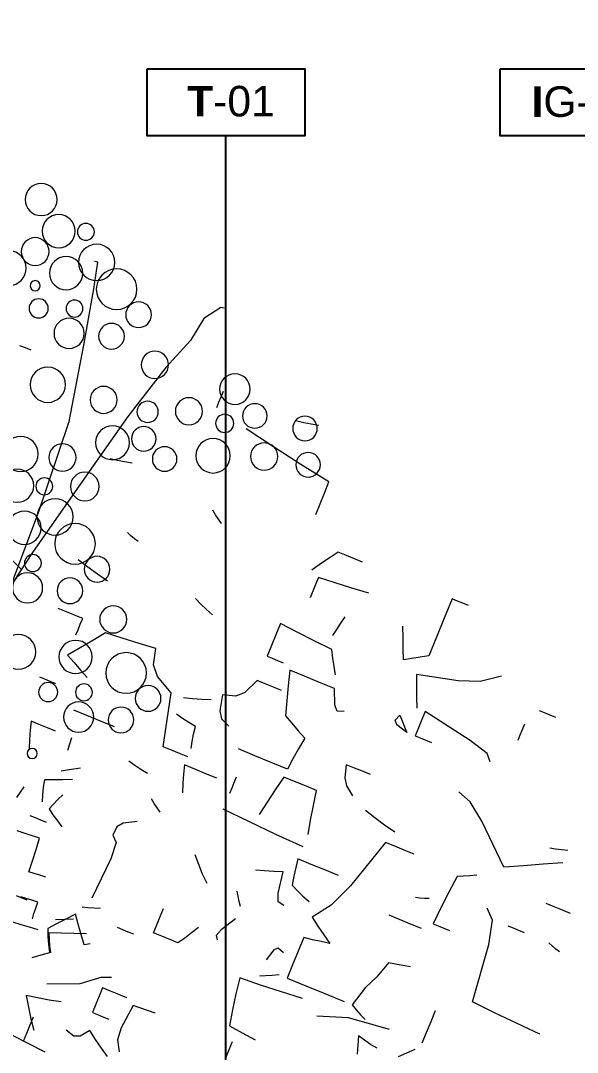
# Model space of a CAD drawing. Header units: metres. Extents: x -325 to 301, y -147 to 149.
# Drawn here: x 18.899 to 19.583, y 56.846 to 58.113 of the extents above; entities that cross this region are included whole.
import ezdxf

# ---------------------------------------------------------------- set-up
doc = ezdxf.new("R2010")
doc.units = ezdxf.units.M
doc.layers.add('-AUX_RIM', color=2, linetype='Continuous', plot=False)
doc.layers.add('0-TX-1_25', color=7, linetype='Continuous', true_color=0x3f4f7f)
for name, color, linetype, lineweight in [('05-VEG-gris 50%', 253, 'Continuous', 18), ('05-VEG-sec plano 2_', 251, 'Continuous', 18), ('1-CM', 7, 'Continuous', 0)]:
    doc.layers.add(name, color=color, linetype=linetype, lineweight=lineweight)
for name, color, linetype in [('10-DET_TERRENY_compactat', 252, 'Continuous'), ('A-KEYPLAN_HATCH', 7, 'Continuous'), ('A_TEXT_2', 7, 'Continuous')]:
    doc.layers.add(name, color=color, linetype=linetype)
doc.styles.get("Standard").update_dxf_attribs({"font": 'arial.ttf'})

# ---------------------------------------------------------------- blocks, each defined once
blk = doc.blocks.new('arbusto')
at = {"color": 0}
for p, q in [((84.9598, 110.0241), (84.9602, 110.0311)), ((85.0581, 110.0264), (85.05, 110.0256)), ((85.0665, 110.0276), (85.0581, 110.0264)), ((85.0753, 110.029), (85.0665, 110.0276)), ((84.959, 110.0111), (84.9593, 110.0174)), ((84.9593, 110.0174), (84.9598, 110.0241)), ((84.7312, 110.0051), (84.7245, 110.0055)), ((84.7381, 110.0047), (84.7312, 110.0051)), ((85.0341, 109.9895), (84.9983, 109.9987)), ((85.0703, 109.9805), (85.0341, 109.9895)), ((85.1068, 109.972), (85.0703, 109.9805)), ((85.106, 109.9583), (85.1068, 109.972)), ((85.1052, 109.9451), (85.106, 109.9583)), ((85.1044, 109.9321), (85.1052, 109.9451)), ((84.8882, 109.9203), (84.8794, 109.9189)), ((84.8711, 109.9176), (84.863, 109.9168)), ((84.8794, 109.9189), (84.8711, 109.9176)), ((84.9969, 109.8949), (84.9921, 109.8989)), ((85.1425, 109.8997), (85.1349, 109.8901)), ((85.1524, 109.8991), (85.1425, 109.8997)), ((85.1624, 109.8984), (85.1524, 109.8991)), ((85.1724, 109.8978), (85.1624, 109.8984)), ((85.0017, 109.8913), (84.9969, 109.8949)), ((85.0065, 109.888), (85.0017, 109.8913)), ((85.1349, 109.8901), (85.1276, 109.8805)), ((85.2822, 109.8911), (85.2807, 109.8674)), ((85.2885, 109.8907), (85.2822, 109.8911)), ((85.2952, 109.8903), (85.2885, 109.8907)), ((85.3022, 109.8899), (85.2952, 109.8903)), ((85.1276, 109.8805), (85.1207, 109.8709)), ((85.1303, 109.8653), (85.1298, 109.8567)), ((85.1504, 109.8654), (85.1303, 109.8653)), ((85.1704, 109.8659), (85.1504, 109.8654)), ((85.1905, 109.8667), (85.1704, 109.8659)), ((85.2807, 109.8674), (85.2793, 109.8442)), ((85.1298, 109.8567), (85.1293, 109.8484)), ((84.9135, 109.8416), (84.9086, 109.8439)), ((84.9184, 109.8396), (84.9135, 109.8416)), ((84.9233, 109.838), (84.9184, 109.8396)), ((85.1293, 109.8484), (85.1288, 109.8404)), ((85.2435, 109.8314), (85.2392, 109.8436)), ((85.2793, 109.8442), (85.2779, 109.8212)), ((85.1734, 109.8326), (85.1709, 109.8241)), ((85.2477, 109.8194), (85.2435, 109.8314)), ((85.1687, 109.8159), (85.1669, 109.808)), ((85.1709, 109.8241), (85.1687, 109.8159)), ((85.252, 109.8078), (85.2477, 109.8194)), ((85.2689, 109.8168), (85.2604, 109.8123)), ((85.2779, 109.8212), (85.2689, 109.8168)), ((85.3634, 109.826), (85.3425, 109.8126)), ((85.2604, 109.8123), (85.252, 109.8078)), ((85.3187, 109.805), (85.2714, 109.7966)), ((85.3425, 109.8126), (85.3187, 109.805)), ((84.8784, 109.792), (84.8656, 109.7965)), ((84.8914, 109.7879), (84.8784, 109.792)), ((85.0138, 109.7937), (85.006, 109.7978)), ((85.0218, 109.7899), (85.0138, 109.7937)), ((85.1064, 109.8017), (85.1055, 109.788)), ((85.1275, 109.7984), (85.1064, 109.8017)), ((85.1491, 109.7954), (85.1275, 109.7984)), ((85.171, 109.7927), (85.1491, 109.7954)), ((85.1754, 109.7837), (85.171, 109.7927)), ((85.2714, 109.7966), (85.2756, 109.7843)), ((85.4233, 109.8023), (85.417, 109.8026)), ((85.43, 109.8018), (85.4233, 109.8023)), ((85.437, 109.8014), (85.43, 109.8018)), ((84.9049, 109.784), (84.8914, 109.7879)), ((85.0303, 109.7863), (85.0218, 109.7899)), ((85.1055, 109.788), (85.1047, 109.7748)), ((85.1799, 109.7752), (85.1754, 109.7837)), ((85.2756, 109.7843), (85.2799, 109.7723)), ((85.4054, 109.7763), (85.4058, 109.7833)), ((84.8086, 109.7649), (84.7904, 109.7741)), ((85.1047, 109.7748), (85.1039, 109.7618)), ((85.1844, 109.7668), (85.1799, 109.7752)), ((85.2799, 109.7723), (85.2842, 109.7607)), ((85.4046, 109.7633), (85.405, 109.7696)), ((85.405, 109.7696), (85.4054, 109.7763)), ((85.1039, 109.7618), (85.1102, 109.7614)), ((85.1102, 109.7614), (85.1169, 109.761)), ((85.1169, 109.761), (85.1239, 109.7605)), ((85.2942, 109.7601), (85.2936, 109.7501)), ((85.3534, 109.7455), (85.2942, 109.7601)), ((85.1336, 109.7549), (85.1375, 109.7377)), ((85.1516, 109.7538), (85.1336, 109.7549)), ((85.1698, 109.7527), (85.1516, 109.7538)), ((85.1885, 109.7516), (85.1698, 109.7527)), ((85.1948, 109.7337), (85.1885, 109.7516)), ((85.2651, 109.7396), (85.2683, 109.7467)), ((85.2683, 109.7467), (85.273, 109.7414)), ((85.2936, 109.7501), (85.293, 109.7401)), ((85.3763, 109.7376), (85.3534, 109.7455)), ((84.8719, 109.736), (84.8619, 109.7366)), ((84.8819, 109.7353), (84.8719, 109.736)), ((84.8919, 109.7347), (84.8819, 109.7353)), ((84.8914, 109.7278), (84.8919, 109.7347)), ((85.1375, 109.7377), (85.1415, 109.7207)), ((85.1996, 109.7282), (85.1948, 109.7337)), ((85.2687, 109.7355), (85.2651, 109.7396)), ((85.2824, 109.7308), (85.2687, 109.7355)), ((85.273, 109.7414), (85.2777, 109.7361)), ((85.2777, 109.7361), (85.2824, 109.7308)), ((85.293, 109.7401), (85.2923, 109.7302)), ((85.3825, 109.7296), (85.3763, 109.7376)), ((84.8906, 109.7148), (84.891, 109.721)), ((84.891, 109.721), (84.8914, 109.7278)), ((84.9215, 109.7279), (84.9107, 109.7148)), ((84.9416, 109.728), (84.9215, 109.7279)), ((84.9616, 109.7285), (84.9416, 109.728)), ((84.9817, 109.7292), (84.9616, 109.7285)), ((84.9852, 109.7108), (84.9817, 109.7292)), ((85.1021, 109.7318), (85.0932, 109.7146)), ((85.1121, 109.7312), (85.1021, 109.7318)), ((85.1221, 109.7306), (85.1121, 109.7312)), ((85.132, 109.73), (85.1221, 109.7306)), ((85.2072, 109.7304), (85.1996, 109.7282)), ((85.2923, 109.7302), (85.2986, 109.7298)), ((85.2986, 109.7298), (85.3054, 109.7294)), ((85.3054, 109.7294), (85.3123, 109.7289)), ((84.9107, 109.7148), (84.8999, 109.7022)), ((84.9936, 109.6999), (84.9852, 109.7108)), ((85.0932, 109.7146), (85.085, 109.7073)), ((85.1415, 109.7207), (85.1455, 109.7041)), ((84.8999, 109.7022), (84.8891, 109.6898)), ((85.0142, 109.6871), (84.9936, 109.6999)), ((85.085, 109.7073), (85.0703, 109.7037)), ((85.0703, 109.7037), (85.0733, 109.6857)), ((85.1455, 109.7041), (85.1551, 109.6985)), ((85.1551, 109.6985), (85.1648, 109.6929)), ((84.8891, 109.6898), (84.8988, 109.6842)), ((85.0179, 109.6669), (85.0142, 109.6871)), ((85.0393, 109.6886), (85.0292, 109.6862)), ((85.0495, 109.6913), (85.0393, 109.6886)), ((85.0597, 109.6944), (85.0495, 109.6913)), ((85.0733, 109.6857), (85.078, 109.6776)), ((85.1648, 109.6929), (85.1745, 109.6873)), ((85.1745, 109.6873), (85.1717, 109.6737)), ((85.3757, 109.6794), (85.3598, 109.6859)), ((84.8988, 109.6842), (84.9085, 109.6786)), ((84.9085, 109.6786), (84.9181, 109.673)), ((85.078, 109.6776), (85.0884, 109.6726)), ((85.2288, 109.6739), (85.232, 109.6593)), ((85.2388, 109.6733), (85.2288, 109.6739)), ((85.3954, 109.6626), (85.3757, 109.6794)), ((85.0217, 109.6466), (85.0179, 109.6669)), ((85.0358, 109.6638), (85.0279, 109.6663)), ((85.044, 109.6616), (85.0358, 109.6638)), ((85.1717, 109.6737), (85.1691, 109.6606)), ((85.2487, 109.6727), (85.2388, 109.6733)), ((85.2587, 109.6721), (85.2487, 109.6727)), ((85.4359, 109.6211), (85.3954, 109.6626)), ((85.4986, 109.6624), (85.4915, 109.6608)), ((84.8733, 109.6557), (84.867, 109.6561)), ((84.88, 109.6553), (84.8733, 109.6557)), ((84.887, 109.6549), (84.88, 109.6553)), ((85.0526, 109.6597), (85.044, 109.6616)), ((85.0533, 109.651), (85.0526, 109.6597)), ((85.0546, 109.6426), (85.0533, 109.651)), ((85.1271, 109.6501), (85.1072, 109.6514)), ((85.1691, 109.6606), (85.1671, 109.6477)), ((85.232, 109.6593), (85.2367, 109.6512)), ((85.2367, 109.6512), (85.2469, 109.6428)), ((85.4847, 109.6595), (85.4783, 109.6586)), ((85.4915, 109.6608), (85.4847, 109.6595)), ((85.0255, 109.6263), (85.0217, 109.6466)), ((85.056, 109.6345), (85.0546, 109.6426)), ((85.1471, 109.6489), (85.1271, 109.6501)), ((85.1671, 109.6477), (85.1471, 109.6489)), ((85.4977, 109.6474), (85.4771, 109.6387)), ((84.9319, 109.6321), (84.9157, 109.6331)), ((84.9487, 109.631), (84.9319, 109.6321)), ((84.9656, 109.63), (84.9487, 109.631)), ((85.1664, 109.6377), (85.1617, 109.621)), ((85.1795, 109.6369), (85.1664, 109.6377)), ((85.1927, 109.6361), (85.1795, 109.6369)), ((85.2064, 109.6352), (85.1927, 109.6361)), ((85.2084, 109.6181), (85.2064, 109.6352)), ((85.279, 109.6271), (85.2663, 109.6316)), ((85.2921, 109.623), (85.279, 109.6271)), ((85.4565, 109.6299), (85.4359, 109.6211)), ((85.4771, 109.6387), (85.4565, 109.6299)), ((85.0355, 109.6257), (85.0255, 109.6263)), ((85.0454, 109.6251), (85.0355, 109.6257)), ((85.0554, 109.6245), (85.0454, 109.6251)), ((85.1149, 109.6139), (85.1153, 109.6208)), ((85.1617, 109.621), (85.1574, 109.6045)), ((85.2106, 109.6012), (85.2084, 109.6181)), ((85.3056, 109.6191), (85.2921, 109.623)), ((84.8739, 109.6056), (84.8763, 109.5954)), ((84.8839, 109.605), (84.8739, 109.6056)), ((84.8939, 109.6044), (84.8839, 109.605)), ((84.9039, 109.6037), (84.8939, 109.6044)), ((85.0548, 109.6145), (85.0572, 109.6043)), ((85.0678, 109.6137), (85.0548, 109.6145)), ((85.0572, 109.6043), (85.0599, 109.5942)), ((85.0811, 109.6129), (85.0678, 109.6137)), ((85.0947, 109.6121), (85.0811, 109.6129)), ((85.1141, 109.6008), (85.1145, 109.6071)), ((85.1145, 109.6071), (85.1149, 109.6139)), ((85.1574, 109.6045), (85.1534, 109.5884)), ((85.2997, 109.6045), (85.2776, 109.545)), ((85.3109, 109.6038), (85.2997, 109.6045)), ((85.3226, 109.6031), (85.3109, 109.6038)), ((84.8763, 109.5954), (84.879, 109.5852)), ((85.0016, 109.5958), (84.9937, 109.5982)), ((85.0097, 109.5935), (85.0016, 109.5958)), ((85.0183, 109.5917), (85.0097, 109.5935)), ((85.0599, 109.5942), (85.0629, 109.5839)), ((85.2133, 109.5847), (85.2106, 109.6012)), ((85.3346, 109.6023), (85.3226, 109.6031)), ((85.3892, 109.594), (85.386, 109.5741)), ((85.3956, 109.5966), (85.3892, 109.594)), ((85.4026, 109.5994), (85.3956, 109.5966)), ((85.4098, 109.6027), (85.4026, 109.5994)), ((85.5046, 109.5969), (85.4946, 109.5975)), ((85.5146, 109.5963), (85.5046, 109.5969)), ((85.5245, 109.5957), (85.5146, 109.5963)), ((84.879, 109.5852), (84.8821, 109.575)), ((85.1457, 109.5769), (85.1129, 109.5809)), ((85.1788, 109.5731), (85.1457, 109.5769)), ((85.2124, 109.5698), (85.1788, 109.5731)), ((85.386, 109.5741), (85.383, 109.5543)), ((85.4431, 109.56), (85.4329, 109.5712)), ((85.0365, 109.5618), (85.0318, 109.5658)), ((85.0413, 109.5583), (85.0365, 109.5618)), ((85.0461, 109.5549), (85.0413, 109.5583)), ((85.3569, 109.5572), (85.3518, 109.5562)), ((85.362, 109.5586), (85.3569, 109.5572)), ((85.3671, 109.5603), (85.362, 109.5586)), ((85.4479, 109.5325), (85.4431, 109.56)), ((85.4685, 109.559), (85.4622, 109.5594)), ((85.4752, 109.5586), (85.4685, 109.559)), ((85.4822, 109.5582), (85.4752, 109.5586)), ((85.2277, 109.5538), (85.2114, 109.5548)), ((85.2114, 109.5548), (85.2121, 109.5447)), ((85.2444, 109.5528), (85.2277, 109.5538)), ((85.2613, 109.5517), (85.2444, 109.5528)), ((85.2776, 109.545), (85.2642, 109.5172)), ((85.383, 109.5543), (85.3805, 109.5344)), ((85.517, 109.5541), (85.5121, 109.5564)), ((85.5219, 109.552), (85.517, 109.5541)), ((85.5268, 109.5504), (85.5219, 109.552)), ((85.0249, 109.5362), (85.0104, 109.5295)), ((85.2002, 109.5354), (85.19, 109.5324)), ((85.2026, 109.5106), (85.2002, 109.5354)), ((85.2121, 109.5447), (85.2132, 109.5346)), ((85.2132, 109.5346), (85.2146, 109.5245)), ((85.3805, 109.5344), (85.3868, 109.534)), ((85.3868, 109.534), (85.3935, 109.5336)), ((85.3935, 109.5336), (85.4005, 109.5332)), ((85.8406, 109.5211), (85.8415, 109.5361)), ((85.0049, 109.5233), (85.0035, 109.5125)), ((85.0104, 109.5295), (85.0049, 109.5233)), ((85.1067, 109.5124), (85.0992, 109.5216)), ((85.1798, 109.5297), (85.1697, 109.5273)), ((85.19, 109.5324), (85.1798, 109.5297)), ((85.2146, 109.5245), (85.2224, 109.5203)), ((85.343, 109.5267), (85.33, 109.5275)), ((85.3562, 109.5259), (85.343, 109.5267)), ((85.3699, 109.525), (85.3562, 109.5259)), ((85.4514, 109.4649), (85.4479, 109.5325)), ((85.0035, 109.5125), (85.0099, 109.5059)), ((85.1144, 109.5037), (85.1067, 109.5124)), ((85.2059, 109.5013), (85.2026, 109.5106)), ((85.2224, 109.5203), (85.2304, 109.5166)), ((85.2304, 109.5166), (85.2389, 109.513)), ((85.2642, 109.5172), (85.248, 109.4974)), ((84.914, 109.5029), (84.9077, 109.5033)), ((84.9207, 109.5025), (84.914, 109.5029)), ((84.9277, 109.5021), (84.9207, 109.5025)), ((85.0099, 109.5059), (85.01, 109.4865)), ((85.1226, 109.4951), (85.1144, 109.5037)), ((85.2131, 109.4996), (85.2059, 109.5013)), ((85.8455, 109.4988), (85.839, 109.4962)), ((85.8524, 109.5017), (85.8455, 109.4988)), ((85.8596, 109.5049), (85.8524, 109.5017)), ((85.01, 109.4865), (85.0038, 109.4373)), ((85.1606, 109.4928), (85.1579, 109.498)), ((85.1635, 109.4876), (85.1606, 109.4928)), ((85.1669, 109.4824), (85.1635, 109.4876)), ((85.248, 109.4974), (85.2575, 109.4899)), ((85.2575, 109.4899), (85.2671, 109.4825)), ((85.8435, 109.4872), (85.8333, 109.4846)), ((85.8537, 109.4903), (85.8435, 109.4872)), ((85.2767, 109.4756), (85.2666, 109.4743)), ((85.2671, 109.4825), (85.2767, 109.4756)), ((85.3469, 109.4763), (85.3394, 109.4568)), ((85.355, 109.4771), (85.3469, 109.4763)), ((85.3633, 109.4784), (85.355, 109.4771)), ((85.3721, 109.4798), (85.3633, 109.4784)), ((85.8333, 109.4846), (85.8231, 109.4821)), ((85.8231, 109.4821), (85.8239, 109.4734)), ((85.166, 109.4674), (85.1546, 109.4503)), ((85.2465, 109.4725), (85.2454, 109.4556)), ((85.2565, 109.4732), (85.2465, 109.4725)), ((85.2666, 109.4743), (85.2565, 109.4732)), ((85.4792, 109.4612), (85.4514, 109.4649)), ((85.8023, 109.4684), (85.7971, 109.4546)), ((85.8239, 109.4734), (85.8251, 109.465)), ((85.8251, 109.465), (85.8266, 109.4569)), ((85.8433, 109.4639), (85.8397, 109.4574)), ((85.8475, 109.4706), (85.8433, 109.4639)), ((85.0843, 109.4424), (85.0849, 109.4524)), ((85.2229, 109.4517), (85.2188, 109.448)), ((85.23, 109.4485), (85.2229, 109.4517)), ((85.2454, 109.4556), (85.2444, 109.4388)), ((85.3394, 109.4568), (85.331, 109.4406)), ((85.5073, 109.4578), (85.4792, 109.4612)), ((85.5359, 109.4547), (85.5073, 109.4578)), ((85.8397, 109.4574), (85.8363, 109.4513)), ((85.8363, 109.4513), (85.8422, 109.4459)), ((85.0837, 109.4324), (85.0843, 109.4424)), ((85.1295, 109.4446), (85.124, 109.4362)), ((85.1546, 109.4503), (85.1515, 109.4427)), ((85.1515, 109.4427), (85.1542, 109.4381)), ((85.2188, 109.448), (85.2141, 109.4344)), ((85.331, 109.4406), (85.3232, 109.4177)), ((85.4141, 109.4284), (85.4149, 109.4421)), ((85.8422, 109.4459), (85.8487, 109.4405)), ((85.8487, 109.4405), (85.8553, 109.4351)), ((85.0831, 109.4224), (85.0837, 109.4324)), ((85.1185, 109.4283), (85.113, 109.4206)), ((85.124, 109.4362), (85.1185, 109.4283)), ((85.2444, 109.4388), (85.2434, 109.4226)), ((85.4133, 109.4152), (85.4141, 109.4284)), ((85.0931, 109.4218), (85.0831, 109.4224)), ((85.103, 109.4212), (85.0931, 109.4218)), ((85.113, 109.4206), (85.103, 109.4212)), ((85.2193, 109.4171), (85.2128, 109.4144)), ((85.2262, 109.4199), (85.2193, 109.4171)), ((85.2334, 109.4232), (85.2262, 109.4199)), ((85.2434, 109.4226), (85.2664, 109.4212)), ((85.2664, 109.4212), (85.2896, 109.4197)), ((85.2896, 109.4197), (85.3133, 109.4183)), ((85.3232, 109.4177), (85.3293, 109.4136)), ((85.8204, 109.4172), (85.8072, 109.418)), ((85.8341, 109.4163), (85.8204, 109.4172)), ((85.8333, 109.4027), (85.8341, 109.4163)), ((84.9352, 109.4115), (84.9222, 109.4123)), ((84.992, 109.408), (84.9728, 109.4004)), ((85.0488, 109.4145), (85.0425, 109.4149)), ((85.0556, 109.4141), (85.0488, 109.4145)), ((85.0625, 109.4137), (85.0556, 109.4141)), ((85.2173, 109.4054), (85.1923, 109.4057)), ((85.1923, 109.4057), (85.1941, 109.3868)), ((85.2423, 109.4056), (85.2173, 109.4054)), ((85.2674, 109.4061), (85.2423, 109.4056)), ((85.3725, 109.4046), (85.3239, 109.4023)), ((85.3293, 109.4136), (85.3358, 109.4099)), ((85.3358, 109.4099), (85.3426, 109.4065)), ((85.4125, 109.4022), (85.4133, 109.4152)), ((84.9974, 109.3926), (84.9838, 109.3884)), ((85.0114, 109.3968), (84.9974, 109.3926)), ((85.3239, 109.4023), (85.2894, 109.3924)), ((85.4069, 109.3925), (85.3917, 109.3786)), ((85.8325, 109.3894), (85.8333, 109.4027)), ((84.9838, 109.3884), (84.9705, 109.3842)), ((84.9705, 109.3842), (84.9731, 109.3771)), ((85.1941, 109.3868), (85.1963, 109.3684)), ((85.3414, 109.3865), (85.3438, 109.3763)), ((85.3493, 109.384), (85.3414, 109.3865)), ((85.3574, 109.3818), (85.3493, 109.384)), ((85.366, 109.38), (85.3574, 109.3818)), ((85.8317, 109.3764), (85.8325, 109.3894)), ((84.9731, 109.3771), (84.976, 109.3702)), ((84.976, 109.3702), (84.9793, 109.3637)), ((85.3438, 109.3763), (85.3464, 109.3662)), ((85.838, 109.376), (85.8317, 109.3764)), ((85.8447, 109.3756), (85.838, 109.376)), ((85.8516, 109.3752), (85.8447, 109.3756)), ((84.9793, 109.3637), (84.9702, 109.3572)), ((85.0541, 109.3591), (85.0426, 109.3551)), ((85.1963, 109.3684), (85.1989, 109.3502)), ((84.9702, 109.3572), (84.9615, 109.351)), ((85.0426, 109.3551), (85.0226, 109.3406)), ((85.1989, 109.3502), (85.215, 109.3472)), ((85.215, 109.3472), (85.2316, 109.3444)), ((85.8361, 109.3461), (85.8298, 109.3465)), ((85.8428, 109.3457), (85.8361, 109.3461)), ((85.8498, 109.3452), (85.8428, 109.3457)), ((85.9067, 109.3531), (85.9003, 109.3522)), ((85.9135, 109.3544), (85.9067, 109.3531)), ((85.9206, 109.3559), (85.9135, 109.3544)), ((85.0226, 109.3406), (84.9871, 109.3281)), ((85.0476, 109.3344), (85.047, 109.3244)), ((85.0482, 109.3444), (85.0476, 109.3344)), ((85.0582, 109.3438), (85.0482, 109.3444)), ((85.0682, 109.3432), (85.0582, 109.3438)), ((85.0782, 109.3426), (85.0682, 109.3432)), ((85.0878, 109.337), (85.0829, 109.3085)), ((85.1142, 109.3366), (85.0878, 109.337)), ((85.2073, 109.3246), (85.2079, 109.3346)), ((85.8489, 109.3316), (85.8494, 109.3383)), ((85.8494, 109.3383), (85.8498, 109.3452)), ((85.8855, 109.3343), (85.8767, 109.3266)), ((85.8947, 109.3425), (85.8855, 109.3343)), ((85.9004, 109.3321), (85.8947, 109.3425)), ((85.047, 109.3244), (85.0464, 109.3145)), ((85.2067, 109.3146), (85.2073, 109.3246)), ((85.8486, 109.3253), (85.8489, 109.3316)), ((85.8767, 109.3266), (85.8682, 109.3191)), ((85.9065, 109.3217), (85.9004, 109.3321)), ((85.0464, 109.3145), (85.0527, 109.3141)), ((85.0527, 109.3141), (85.0594, 109.3137)), ((85.0594, 109.3137), (85.0664, 109.3132)), ((85.838, 109.3159), (85.828, 109.3165)), ((85.8479, 109.3153), (85.838, 109.3159)), ((85.8579, 109.3147), (85.8479, 109.3153)), ((85.8682, 109.3191), (85.8707, 109.3102)), ((85.9128, 109.3113), (85.9065, 109.3217)), ((85.9193, 109.314), (85.9128, 109.3113)), ((85.0829, 109.3085), (85.0834, 109.2942)), ((85.8707, 109.3102), (85.8735, 109.3017)), ((85.8735, 109.3017), (85.8767, 109.2935)), ((84.984, 109.2782), (84.9847, 109.2882)), ((85.0502, 109.2942), (85.0419, 109.2843)), ((85.0597, 109.2866), (85.0502, 109.2942)), ((85.0834, 109.2942), (85.0895, 109.2818)), ((84.9834, 109.2682), (84.984, 109.2782)), ((85.0353, 109.2821), (85.0246, 109.2857)), ((85.0419, 109.2843), (85.0353, 109.2821)), ((85.0693, 109.2793), (85.0597, 109.2866)), ((85.0789, 109.2724), (85.0693, 109.2793)), ((84.9828, 109.2583), (84.9834, 109.2682)), ((85.8897, 109.2406), (85.8764, 109.2397)), ((85.9035, 109.2418), (85.8897, 109.2406)), ((85.8764, 109.2397), (85.8633, 109.2392)), ((85.8633, 109.2392), (85.8689, 109.2269)), ((85.8689, 109.2269), (85.8749, 109.2148)), ((85.8749, 109.2148), (85.8811, 109.2031)), ((85.8999, 109.1819), (85.8136, 109.2015))]:
    blk.add_line(p, q, dxfattribs=at)
blk = doc.blocks.new('ccddddddddddd')
for points in [[(92.1712, 14.4553), (92.1602, 14.5428), (92.1493, 14.718), (92.0836, 15.0246), (91.9959, 15.3969), (91.9083, 15.813), (91.7769, 16.2947), (91.6454, 16.7984), (91.4921, 17.3458), (91.3606, 17.9152), (91.2292, 18.5284), (91.1196, 19.1415), (91.0977, 19.6452), (91.0868, 20.0174), (91.0868, 20.1926), (91.1087, 20.1926)], [(90.2324, 20.0174), (90.2543, 20.0174), (90.3529, 19.9299), (90.4186, 19.7766), (90.5501, 19.5795), (90.7472, 19.2291), (90.9663, 18.7911), (91.2292, 18.2656), (91.514, 17.6524), (91.7769, 17.0831), (91.974, 16.5794), (92.1274, 16.0757), (92.3245, 15.5283), (92.456, 15.1341), (92.4779, 14.8713), (92.5436, 14.6742), (92.6093, 14.5209), (92.6203, 14.4334)]]:
    blk.add_lwpolyline(points)
for centre, radius in [((91.5105, 20.5392), 0.1039), ((91.1929, 20.375), 0.0548), ((91.3681, 20.3531), 0.1078), ((91.0943, 20.1889), 0.1179), ((91.4996, 20.1998), 0.0903), ((90.941, 20.0356), 0.1319), ((91.2805, 20.0903), 0.1078), ((91.6518, 20.0684), 0.1122), ((90.7756, 19.8932), 0.0836), ((91.4667, 19.9808), 0.0328), ((91.1929, 19.8713), 0.0548), ((91.4229, 19.8385), 0.062), ((90.9289, 19.729), 0.0834), ((91.2038, 19.7071), 0.098), ((90.6233, 19.5867), 0.0883), ((90.0866, 19.5071), 0.0991), ((89.9332, 19.3538), 0.0797), ((91.2915, 19.3567), 0.1143), ((89.5994, 19.321), 0.0797), ((90.3604, 19.321), 0.0883), ((90.9191, 19.3129), 0.0876), ((90.1194, 19.2772), 0.059), ((90.6249, 19.2781), 0.0692), ((89.5446, 19.091), 0.0797), ((89.8347, 19.102), 0.0883), ((90.1633, 19.0582), 0.1117), ((90.6243, 19.1009), 0.0797), ((90.8215, 19.0462), 0.11), ((90.471, 18.9914), 0.0797), ((91.1282, 18.9038), 0.0883), ((91.3999, 18.8859), 0.1139), ((90.957, 18.7388), 0.0928), ((91.217, 18.7013), 0.0548), ((91.3922, 18.6794), 0.1078), ((91.1184, 18.5152), 0.1179), ((90.9651, 18.3619), 0.1319), ((91.3046, 18.4166), 0.1078), ((90.7997, 18.2195), 0.0836), ((91.217, 18.1976), 0.0548), ((90.953, 18.0553), 0.0834), ((91.2279, 18.0334), 0.098), ((90.6474, 17.913), 0.0883), ((90.5142, 17.5809), 0.1319), ((90.8538, 17.6356), 0.1078), ((91.2251, 17.6137), 0.1122), ((90.3488, 17.4385), 0.0836), ((90.7661, 17.4166), 0.0548), ((90.9962, 17.3838), 0.062), ((90.5022, 17.2743), 0.0834), ((90.7771, 17.2524), 0.098), ((91.04, 16.974), 0.0328)]:
    blk.add_circle(centre, radius)
blk = doc.blocks.new('hatch keyplan 2')
at = {"layer": 'A-KEYPLAN_HATCH'}
blk.add_lwpolyline([(0, 0.005477), (0.012875, 0.005477), (0.012875, 0), (0, 0)], close=True, dxfattribs=at)
blk = doc.blocks.new('hatch keyplan')
at = {"layer": 'A-KEYPLAN_HATCH'}
blk.add_blockref('hatch keyplan 2', (1.43058, 0.852147), dxfattribs=at)
blk = doc.blocks.new('T-01')
at = {"layer": 'A-KEYPLAN_HATCH'}
blk.add_blockref('hatch keyplan', (-1.43058, -0.852147), dxfattribs=at)
at = {"layer": 'A_TEXT_2', "insert": (-0.000798, 0.004084), "char_height": 0.0025, "attachment_point": 1}
blk.add_mtext_dynamic_manual_height_columns('\\pi0.00405;{\\fArial|b1|i0|c0|p34;T}-01', width=0.01456192, gutter_width=0.015, heights=[0], dxfattribs=at)
blk = doc.blocks.new('IG01')
at = {"layer": 'A-KEYPLAN_HATCH', "xscale": 10, "yscale": 10, "zscale": 10}
blk.add_blockref('hatch keyplan', (-14.3058, -8.52147), dxfattribs=at)
at = {"layer": 'A_TEXT_2', "insert": (-0.00798, 0.04046), "char_height": 0.025, "attachment_point": 1}
blk.add_mtext_dynamic_manual_height_columns('\\pi0.03354;{\\fArial|b1|i0|c0|p34;I}G-01', width=0.1456192, gutter_width=0.15, heights=[0], dxfattribs=at)

msp = doc.modelspace()

# ---------------------------------------------------------------- hatches: boundary and pattern name
at = {"layer": '10-DET_TERRENY_compactat'}
h = msp.add_hatch(dxfattribs=at)
h.set_pattern_fill('HEX', color=256, scale=0.002, angle=0.5782)
h.set_pattern_definition([(0.578232, (1.05, 0), (-0.0001109957, 0.0109979625), [0.00635, -0.0127]), (120.578232, (1.05, 0), (-0.009469017, -0.0055951064), [0.00635, -0.0127]), (60.578232, (1.05635, 6.4e-05), (-0.0095800128, 0.0054028561), [0.00635, -0.0127])])
edge = h.paths.add_edge_path()
edge.add_arc((22.3389, 56.3557), 0.0191, 0, 360)
edge = h.paths.add_edge_path()
edge.add_arc((21.8389, 56.3557), 0.0191, 0, 360)
edge = h.paths.add_edge_path()
edge.add_arc((21.3389, 56.3557), 0.0191, 0, 360)
edge = h.paths.add_edge_path()
edge.add_arc((20.8389, 56.3557), 0.0191, 0, 360)
edge = h.paths.add_edge_path()
edge.add_arc((20.3389, 56.3557), 0.0191, 0, 360)
edge = h.paths.add_edge_path(flags=16)
edge.add_arc((19.6386, 56.366), 0.0191, 0, 360)
edge = h.paths.add_edge_path(flags=16)
edge.add_arc((19.1697, 56.5195), 0.0191, 0, 360)
edge = h.paths.add_edge_path(flags=16)
edge.add_arc((18.7931, 56.6407), 0.0191, 0, 360)
edge = h.paths.add_edge_path(flags=16)
edge.add_arc((18.4145, 56.7733), 0.0191, 0, 360)
edge = h.paths.add_edge_path(flags=16)
edge.add_arc((17.9455, 56.9268), 0.0191, 0, 360)
edge = h.paths.add_edge_path(flags=16)
edge.add_arc((17.569, 57.048), 0.0191, 0, 360)
edge = h.paths.add_edge_path(flags=16)
edge.add_arc((17.1903, 57.1805), 0.0191, 0, 360)
edge = h.paths.add_edge_path()
edge.add_arc((22.8389, 56.3557), 0.0191, 271.1989, 628.8011)
edge.add_line((22.8385, 56.3365), (19.6486, 56.3365))
edge.add_line((19.6486, 56.3365), (16.8734, 57.2616))
edge.add_line((16.8734, 57.2616), (16.6486, 57.2616))
edge.add_line((16.6486, 57.2616), (16.65, 57.3066))
edge.add_line((16.65, 57.3066), (16.8743, 57.3067))
edge.add_line((16.8743, 57.3067), (19.6666, 56.3865))
edge.add_line((19.6666, 56.3865), (23.2845, 56.3865))
edge.add_line((23.2845, 56.3865), (23.2845, 56.3365))
edge.add_line((23.2845, 56.3365), (22.8393, 56.3365))

# ---------------------------------------------------------------- linework, layer by layer
at = {"layer": '-AUX_RIM'}
for radius in [4.6517, 4.3795]:
    msp.add_circle((18.2704, 55.9958), radius, dxfattribs=at)
at = {"layer": '0-TX-1_25', "elevation": 0}
msp.add_lwpolyline([(19.1514, 55.535), (19.1514, 57.9712)], dxfattribs=at)

# ---------------------------------------------------------------- block references
at = {"layer": '0-TX-1_25', "xscale": 15, "yscale": 15, "zscale": 15}
msp.add_blockref('T-01', (19.0549, 57.9712), dxfattribs=at)
at = {"layer": '05-VEG-gris 50%', "xscale": 1.080001674432827, "yscale": 1.080001674432827, "zscale": 1.080001674432827, "rotation": 345.7981080366741}
msp.add_blockref('arbusto', (-99.9367, -34.7062), dxfattribs=at)
at = {"layer": '05-VEG-sec plano 2_'}
for name, p, xscale, yscale, zscale, rotation in [('arbusto', (-105.9777, -25.3139), 1.080001674432827, 1.080001674432827, 1.080001674432827, 341.2219139133144), ('ccddddddddddd', (35.4756, 51.5074, 0), -0.1891516853244664, 0.1891516853244665, 0.1891516853244665, 351.5533585797852)]:
    msp.add_blockref(name, p, dxfattribs=dict(at, xscale=xscale, yscale=yscale, zscale=zscale, rotation=rotation))
at = {"layer": '1-CM', "xscale": 1.5, "yscale": 1.5, "zscale": 1.5}
msp.add_blockref('IG01', (19.488, 57.9712), dxfattribs=at)

doc.saveas('drawing.dxf')
